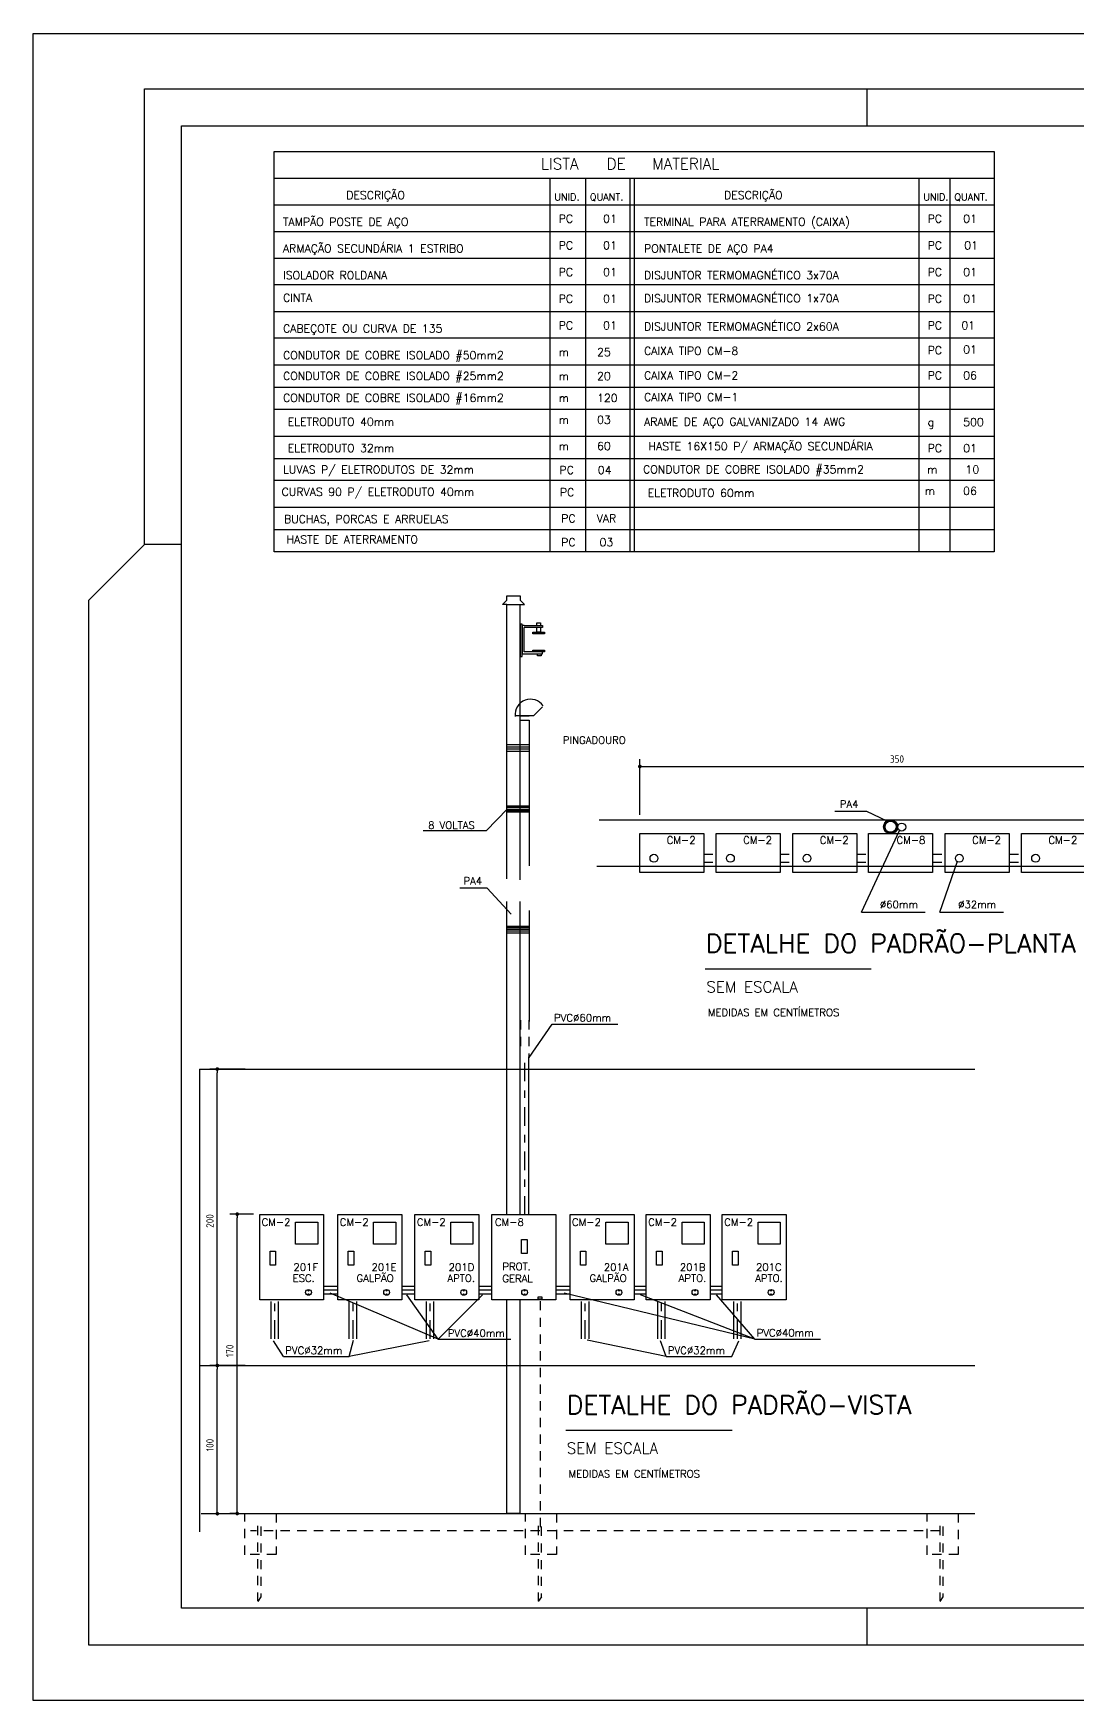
# Model space of a CAD drawing. Extents: x 0 to 31.2, y 0 to 22.5.
# Drawn here: x 0 to 14.1, y 0 to 22.5 of the extents above; entities that cross this region are included whole.
import ezdxf

# ---------------------------------------------------------------- set-up
doc = ezdxf.new("R2010")
doc.units = 0
doc.header["$LTSCALE"] = 0.5
doc.header["$MEASUREMENT"] = 0
doc.linetypes.add('DASHDOT', pattern=[1, 0.5, -0.25, 0, -0.25])
doc.linetypes.add('HIDDEN', pattern=[0.375, 0.25, -0.125])
doc.layers.get('0').update_dxf_attribs({"linetype": 'CONTINUOUS'})
doc.layers.get('DEFPOINTS').update_dxf_attribs({"linetype": 'CONTINUOUS'})
for name, color, linetype in [('FORMATO', 2, 'CONTINUOUS'), ('MEDICAO', 4, 'CONTINUOUS'), ('MEDICAO-ELETRICA', 7, 'CONTINUOUS'), ('TEXT_MEDICAO', 2, 'CONTINUOUS'), ('TITULOS', 6, 'CONTINUOUS')]:
    doc.layers.add(name, color=color, linetype=linetype)
doc.styles.add('ROMANS', font='romans.shx')
doc.styles.get("Standard").update_dxf_attribs({"font": 'ISOCP'})
doc.dimstyles.new('MEDICAO$0', dxfattribs={"dimtxt": 0.1, "dimasz": 0.05, "dimexe": 0.1, "dimexo": 0.25, "dimgap": 0.05, "dimtad": 1, "dimdec": 4, "dimlfac": 100, "dimtxsty": 'STANDARD', "dimblk1": 'DOT', "dimblk2": 'DOT', "dimsah": 1, "dimcen": 2.5, "dimclrd": 1, "dimclre": 1, "dimclrt": 2, "dimazin": 3, "dimtfac": 1, "dimtdec": 4, "dimtmove": 0, "dimatfit": 3, "dimtvp": 1, "dimtolj": 1, "dimtzin": 0})

# ---------------------------------------------------------------- blocks, each defined once
blk = doc.blocks.new('A2')
at = {"layer": 'FORMATO', "color": 1}
for p, q in [((-30.45, 21.75), (0.75, 21.75)), ((-30.45, -0.75), (-30.45, 21.75)), ((-19.2, 21), (-19.2, 20.5)), ((-28.45, 14.85), (-28.95, 14.85)), ((-19.2, 0.5), (-19.2, 0)), ((0.75, -0.75), (-30.45, -0.75))]:
    blk.add_line(p, q, dxfattribs=at)
at = {"layer": 'FORMATO'}
for p, q in [((-28.95, 21), (0, 21)), ((-28.95, 14.85), (-28.95, 21)), ((-28.95, 14.85), (-29.7, 14.1)), ((-29.7, 0), (-29.7, 14.1)), ((0, 0), (-29.7, 0))]:
    blk.add_line(p, q, dxfattribs=at)
at = {"layer": 'FORMATO', "color": 8}
for p, q in [((-28.45, 20.5), (-0.5, 20.5)), ((-28.45, 0.5), (-28.45, 20.5)), ((-0.5, 0.5), (-28.45, 0.5))]:
    blk.add_line(p, q, dxfattribs=at)
blk = doc.blocks.new('A2_50')
at = {"layer": 'FORMATO'}
blk.add_blockref('A2', (40.031, 7.719), dxfattribs=at)
blk = doc.blocks.new('CM-2-EF')
at = {"layer": 'MEDICAO'}
for points in [[(0, 0), (0, 0.46), (0.345, 0.46), (0.345, 0)], [(0.3133, 0.4201), (0.3133, 0.3001), (0.1933, 0.3001), (0.1933, 0.4201)], [(0.0557, 0.1877), (0.0557, 0.2634), (0.0857, 0.2634), (0.0857, 0.1877)]]:
    blk.add_lwpolyline(points, close=True, dxfattribs=at)
for centre, radius in [((0.2635, 0.0403), 0.0158), ((0.2634, 0.0489), 0.00145), ((0.2634, 0.031), 0.00145)]:
    blk.add_circle(centre, radius, dxfattribs=at)
blk = doc.blocks.new('CM8-EF')
at = {"layer": 'MEDICAO'}
for points in [[(0, -0.46), (0, 0), (0.345, 0), (0.345, -0.46)], [(0.1599, -0.2099), (0.1599, -0.1341), (0.1899, -0.1341), (0.1899, -0.2099)]]:
    blk.add_lwpolyline(points, close=True, dxfattribs=at)
for centre, radius in [((0.1766, -0.4197), 0.0158), ((0.1765, -0.4111), 0.00145), ((0.1765, -0.429), 0.00145)]:
    blk.add_circle(centre, radius, dxfattribs=at)
blk = doc.blocks.new('_DOT')
at = {"color": 0, "linetype": 'BYBLOCK'}
blk.add_line((-0.5, 0), (-1, 0), dxfattribs=at)
at = {"color": 0, "linetype": 'BYBLOCK', "const_width": 0.5}
blk.add_lwpolyline([(-0.25, 0, 1), (0.25, 0, 1)], format="xyb", close=True, dxfattribs=at)
blk = doc.blocks.new('*D12')
at = {"color": 1, "linetype": 'BYBLOCK'}
for p, q in [((1.559, 4.523), (1.084, 4.523)), ((1.184, 2.573), (1.184, 4.473)), ((1.584, 2.523), (1.084, 2.523))]:
    blk.add_line(p, q, dxfattribs=at)
at = {"layer": 'DEFPOINTS', "color": 0, "linetype": 'BYBLOCK'}
for p in [(1.184, 4.523), (1.809, 4.523), (1.834, 2.523)]:
    blk.add_point(p, dxfattribs=at)
at = {"color": 1, "linetype": 'BYBLOCK', "xscale": 0.05, "yscale": 0.05, "zscale": 0.05}
for p, rotation in [((1.184, 4.523), 90), ((1.184, 2.523), 270)]:
    blk.add_blockref('_DOT', p, dxfattribs=dict(at, rotation=rotation))
at = {"color": 2, "linetype": 'CONTINUOUS'}
blk.add_text('100', height=0.1, rotation=90, dxfattribs=at).set_placement((1.134, 3.366))
blk = doc.blocks.new('*D13')
at = {"color": 1, "linetype": 'BYBLOCK'}
for p, q in [((1.559, 8.523), (1.084, 8.523)), ((1.184, 4.573), (1.184, 8.473))]:
    blk.add_line(p, q, dxfattribs=at)
at = {"layer": 'DEFPOINTS', "color": 0, "linetype": 'BYBLOCK'}
for p in [(1.184, 8.523), (1.809, 8.523), (1.809, 4.523)]:
    blk.add_point(p, dxfattribs=at)
at = {"color": 1, "linetype": 'BYBLOCK', "xscale": 0.05, "yscale": 0.05, "zscale": 0.05}
for p, rotation in [((1.184, 8.523), 90), ((1.184, 4.523), 270)]:
    blk.add_blockref('_DOT', p, dxfattribs=dict(at, rotation=rotation))
at = {"color": 2, "linetype": 'CONTINUOUS'}
blk.add_text('200', height=0.1, rotation=90, dxfattribs=at).set_placement((1.134, 6.381))
blk = doc.blocks.new('*D14')
at = {"color": 1, "linetype": 'BYBLOCK'}
for p, q in [((8.187, 11.953), (8.187, 12.707)), ((8.237, 12.607), (15.174, 12.607)), ((15.224, 11.953), (15.224, 12.707))]:
    blk.add_line(p, q, dxfattribs=at)
at = {"layer": 'DEFPOINTS', "color": 0, "linetype": 'BYBLOCK'}
for p in [(15.224, 12.607), (8.187, 11.703), (15.224, 11.703)]:
    blk.add_point(p, dxfattribs=at)
at = {"color": 1, "linetype": 'BYBLOCK', "xscale": 0.05, "yscale": 0.05, "zscale": 0.05, "rotation": 180}
blk.add_blockref('_DOT', (8.187, 12.607), dxfattribs=at)
at = {"color": 1, "linetype": 'BYBLOCK', "xscale": 0.05, "yscale": 0.05, "zscale": 0.05}
blk.add_blockref('_DOT', (15.224, 12.607), dxfattribs=at)
at = {"color": 2, "linetype": 'CONTINUOUS'}
blk.add_text('350', height=0.1, dxfattribs=at).set_placement((11.563, 12.657))
blk = doc.blocks.new('*D15')
at = {"color": 1, "linetype": 'BYBLOCK'}
for p, q in [((2.806, 6.559), (2.487, 6.559)), ((2.587, 2.569), (2.587, 6.509)), ((2.607, 2.519), (2.487, 2.519))]:
    blk.add_line(p, q, dxfattribs=at)
at = {"layer": 'DEFPOINTS', "color": 0, "linetype": 'BYBLOCK'}
for p in [(2.587, 6.559), (3.056, 6.559), (2.857, 2.519)]:
    blk.add_point(p, dxfattribs=at)
at = {"color": 1, "linetype": 'BYBLOCK', "xscale": 0.05, "yscale": 0.05, "zscale": 0.05}
for p, rotation in [((2.587, 6.559), 90), ((2.587, 2.519), 270)]:
    blk.add_blockref('_DOT', p, dxfattribs=dict(at, rotation=rotation))
at = {"color": 2, "linetype": 'CONTINUOUS'}
blk.add_text('170', height=0.1, rotation=90, dxfattribs=at).set_placement((2.537, 4.629))
blk = doc.blocks.new('*X19')
at = {"color": 0}
for p, q in [((11.477, 11.804), (11.514, 11.841)), ((11.477, 11.795), (11.501, 11.82)), ((11.477, 11.786), (11.498, 11.807)), ((11.478, 11.778), (11.497, 11.797)), ((11.479, 11.815), (11.55, 11.885)), ((11.479, 11.771), (11.497, 11.788)), ((11.481, 11.764), (11.498, 11.78)), ((11.483, 11.828), (11.537, 11.881)), ((11.483, 11.757), (11.499, 11.773)), ((11.486, 11.751), (11.501, 11.766)), ((11.489, 11.746), (11.504, 11.76)), ((11.493, 11.847), (11.518, 11.871)), ((11.493, 11.74), (11.507, 11.755)), ((11.496, 11.735), (11.511, 11.749)), ((11.5, 11.73), (11.514, 11.744)), ((11.505, 11.726), (11.519, 11.74)), ((11.509, 11.721), (11.523, 11.735)), ((11.514, 11.717), (11.528, 11.732)), ((11.519, 11.714), (11.534, 11.728)), ((11.524, 11.851), (11.56, 11.887)), ((11.525, 11.71), (11.54, 11.725)), ((11.531, 11.707), (11.546, 11.723)), ((11.537, 11.705), (11.552, 11.72)), ((11.543, 11.702), (11.56, 11.719)), ((11.545, 11.863), (11.57, 11.888)), ((11.55, 11.7), (11.568, 11.718)), ((11.557, 11.867), (11.578, 11.888)), ((11.558, 11.699), (11.577, 11.718)), ((11.566, 11.698), (11.587, 11.72)), ((11.567, 11.868), (11.586, 11.887)), ((11.574, 11.698), (11.6, 11.724)), ((11.576, 11.868), (11.594, 11.885)), ((11.584, 11.867), (11.601, 11.883)), ((11.584, 11.699), (11.666, 11.781)), ((11.591, 11.865), (11.607, 11.881)), ((11.595, 11.701), (11.664, 11.77)), ((11.598, 11.863), (11.613, 11.878)), ((11.604, 11.86), (11.619, 11.875)), ((11.608, 11.705), (11.659, 11.756)), ((11.61, 11.857), (11.624, 11.872)), ((11.615, 11.854), (11.63, 11.868)), ((11.62, 11.85), (11.634, 11.864)), ((11.625, 11.846), (11.639, 11.86)), ((11.629, 11.841), (11.643, 11.855)), ((11.629, 11.717), (11.647, 11.736)), ((11.633, 11.836), (11.647, 11.85)), ((11.636, 11.831), (11.651, 11.845)), ((11.639, 11.825), (11.654, 11.84)), ((11.641, 11.765), (11.666, 11.79)), ((11.642, 11.819), (11.657, 11.834)), ((11.644, 11.812), (11.66, 11.828)), ((11.645, 11.777), (11.666, 11.799)), ((11.646, 11.805), (11.662, 11.821)), ((11.646, 11.797), (11.664, 11.814)), ((11.646, 11.788), (11.665, 11.807))]:
    blk.add_line(p, q, dxfattribs=at)

msp = doc.modelspace()

# ---------------------------------------------------------------- linework, layer by layer
at = {"layer": 'MEDICAO', "color": 2}
for p, q in [((6.331394, 14.7906914), (6.391394, 14.8506914)), ((6.391394, 14.8506914), (6.391394, 14.9106914)), ((6.391394, 14.9106914), (6.571394, 14.9106914)), ((6.571394, 14.9106914), (6.571394, 14.8506914)), ((6.631394, 14.7906914), (6.571394, 14.8506914)), ((6.391394, 14.7906914), (6.331394, 14.7906914)), ((6.391394, 14.7906914), (6.571394, 14.7906914)), ((6.391394, 11.8929924), (6.391394, 14.7906914)), ((6.571394, 14.7906914), (6.631394, 14.7906914)), ((6.5717336, 11.9238636), (6.5717336, 14.7906914)), ((6.6259852, 14.5104488), (6.8725102, 14.5104488)), ((6.8725102, 14.4839391), (6.6259852, 14.4839391)), ((6.8725102, 14.5104488), (6.8725102, 14.4839391)), ((6.8725102, 14.1544622), (6.6259852, 14.1544622)), ((6.6259852, 14.1279525), (6.8725102, 14.1279525)), ((6.8725102, 14.1279525), (6.8725102, 14.1544622)), ((6.751394, 13.2906914), (6.511394, 13.2906914)), ((6.571394, 13.2906914), (6.691394, 13.2906914)), ((6.571394, 13.2306914), (6.571394, 13.2906914)), ((6.751394, 13.2906914), (6.871394, 13.4106914)), ((6.571394, 13.2306914), (6.691394, 13.2306914)), ((6.691394, 13.2306914), (6.691394, 11.2642511)), ((6.3918428, 11.0909759), (6.3918428, 11.91585)), ((6.5711648, 11.0767835), (6.5711648, 11.9229468)), ((6.391394, 6.5589379), (6.391394, 10.7842511)), ((6.571394, 6.5589379), (6.571394, 10.7842511)), ((6.691394, 10.6642511), (6.691394, 9.1661668)), ((6.6899818, 6.5589379), (6.6899818, 8.6871621)), ((2.2416457, 8.5234759), (2.2416457, 2.2776313)), ((6.571394, 6.5589379), (6.571394, 8.3905525)), ((3.9261164, 5.5920285), (4.0962983, 5.5920285)), ((3.9261164, 5.4920285), (4.0962983, 5.4920285)), ((4.980455, 5.5920285), (5.1506369, 5.5920285)), ((4.980455, 5.4920285), (5.1506369, 5.4920285)), ((6.0211006, 5.5920285), (6.1912826, 5.5920285)), ((6.0211006, 5.4920285), (6.1912826, 5.4920285)), ((6.391394, 2.5298904), (6.391394, 5.4089379)), ((6.571394, 2.5298904), (6.571394, 5.4089379)), ((7.0534336, 5.5920285), (7.2470154, 5.5920285)), ((7.0534336, 5.4920285), (7.2470154, 5.4920285)), ((8.1091664, 5.5920285), (8.2767806, 5.5920285)), ((8.1091664, 5.4920285), (8.2767806, 5.4920285)), ((9.1361193, 5.5920285), (9.3037336, 5.5920285)), ((9.1361193, 5.4920285), (9.3037336, 5.4920285)), ((3.2109385, 4.8831763), (3.2109385, 5.3848168)), ((3.3109385, 4.8831763), (3.3109385, 5.3848168)), ((4.2652771, 4.8831763), (4.2652771, 5.3848168)), ((4.3652771, 4.8831763), (4.3652771, 5.3848168)), ((5.3059227, 4.8831763), (5.3059227, 5.3848168)), ((5.4059227, 4.8831763), (5.4059227, 5.3848168)), ((7.4009073, 4.8831763), (7.4009073, 5.3848168)), ((7.5009073, 4.8831763), (7.5009073, 5.3848168)), ((8.4278605, 4.8831763), (8.4278605, 5.3848168)), ((8.5278605, 4.8831763), (8.5278605, 5.3848168)), ((9.4548135, 4.8831763), (9.4548135, 5.3848168)), ((9.5548135, 4.8831763), (9.5548135, 5.3848168)), ((6.391394, 2.5298904), (6.571394, 2.5298904))]:
    msp.add_line(p, q, dxfattribs=at)
at = {"layer": 'MEDICAO', "color": 3}
for p, q in [((6.3912224, 12.9009554), (6.6918224, 12.9009554)), ((6.3912224, 12.8720834), (6.6918224, 12.8720834)), ((6.3912224, 12.8432114), (6.6918224, 12.8432114)), ((6.3912224, 12.8122754), (6.6927536, 12.8122754)), ((6.390326, 12.075852), (6.6908588, 12.075852)), ((6.390326, 12.0564048), (6.6908588, 12.0564048)), ((6.390326, 12.0126492), (6.6908588, 12.0126492)), ((6.390326, 11.993202), (6.6908588, 11.993202)), ((6.3925196, 12.0320964), (6.6908588, 12.0320964)), ((7.6357312, 11.8854111), (16.2504093, 11.8854111)), ((7.6068506, 11.2604111), (16.2504093, 11.2604111)), ((6.3912884, 10.4518355), (6.6920684, 10.4518355)), ((6.3912884, 10.4313887), (6.6920684, 10.4313887)), ((6.3912884, 10.4109407), (6.6920684, 10.4109407)), ((6.3912884, 10.3864031), (6.6920684, 10.3864031)), ((6.3912884, 10.3618655), (6.6920684, 10.3618655)), ((2.2416457, 8.5234759), (12.710358, 8.5234759)), ((2.2416457, 4.5234759), (12.710358, 4.5234759)), ((2.2657967, 2.5234759), (12.710358, 2.5234759))]:
    msp.add_line(p, q, dxfattribs=at)
at = {"layer": 'MEDICAO', "color": 1, "linetype": 'HIDDEN'}
for p, q in [((9.0478604, 11.4218646), (9.219737, 11.4218646)), ((9.0478604, 11.314885), (9.219737, 11.314885)), ((10.0787183, 11.4218646), (10.2505949, 11.4218646)), ((10.0787183, 11.314885), (10.2505949, 11.314885)), ((11.1133669, 11.4218646), (11.2852435, 11.4218646)), ((11.1133669, 11.314885), (11.2852435, 11.314885)), ((12.136967, 11.4218646), (12.3088437, 11.4218646)), ((12.136967, 11.314885), (12.3088437, 11.314885)), ((13.1713437, 11.4218646), (13.3432204, 11.4218646)), ((13.1713437, 11.314885), (13.3432204, 11.314885))]:
    msp.add_line(p, q, dxfattribs=at)
at = {"layer": 'MEDICAO', "color": 2, "linetype": 'HIDDEN'}
msp.add_line((6.6896468, 9.1823236), (6.6896468, 8.6905525), dxfattribs=at)
at = {"layer": 'MEDICAO', "color": 1, "linetype": 'DASHDOT'}
for p, q in [((6.6325467, 6.5589379), (6.6325467, 8.6871621)), ((3.9261164, 5.5420285), (4.0962983, 5.5420285)), ((4.980455, 5.5420285), (5.1506369, 5.5420285)), ((6.0211006, 5.5420285), (6.1912826, 5.5420285)), ((7.0534336, 5.5420285), (7.2470154, 5.5420285)), ((8.1091664, 5.5420285), (8.2767806, 5.5420285)), ((9.1361193, 5.5420285), (9.3037336, 5.5420285)), ((3.2609385, 4.8831763), (3.2609385, 5.3848168)), ((4.3152771, 4.8831763), (4.3152771, 5.3848168)), ((5.3559227, 4.8831763), (5.3559227, 5.3848168)), ((7.4509073, 4.8831763), (7.4509073, 5.3848168)), ((8.4778605, 4.8831763), (8.4778605, 5.3848168)), ((9.5048135, 4.8831763), (9.5048135, 5.3848168))]:
    msp.add_line(p, q, dxfattribs=at)
at = {"layer": 'MEDICAO', "color": 4}
for p, q in [((3.055908, 5.4089379), (3.055908, 6.5589379)), ((3.055908, 6.5589379), (3.918408, 6.5589379)), ((3.918408, 6.5589379), (3.918408, 5.4089379)), ((4.1102466, 5.4089379), (4.1102466, 6.5589379)), ((4.1102466, 6.5589379), (4.9727466, 6.5589379)), ((4.9727466, 6.5589379), (4.9727466, 5.4089379)), ((8.27283, 5.4089379), (8.27283, 6.5589379)), ((8.27283, 6.5589379), (9.13533, 6.5589379)), ((9.13533, 6.5589379), (9.13533, 5.4089379)), ((9.299783, 5.4089379), (9.299783, 6.5589379)), ((9.299783, 6.5589379), (10.162283, 6.5589379)), ((10.162283, 6.5589379), (10.162283, 5.4089379)), ((3.539154, 6.1592337), (3.539154, 6.4592337)), ((3.539154, 6.4592337), (3.839154, 6.4592337)), ((3.839154, 6.4592337), (3.839154, 6.1592337)), ((4.5934926, 6.1592337), (4.5934926, 6.4592337)), ((4.5934926, 6.4592337), (4.8934926, 6.4592337)), ((4.8934926, 6.4592337), (4.8934926, 6.1592337)), ((8.756076, 6.1592337), (8.756076, 6.4592337)), ((8.756076, 6.4592337), (9.056076, 6.4592337)), ((9.056076, 6.4592337), (9.056076, 6.1592337)), ((9.783029, 6.1592337), (9.783029, 6.4592337)), ((9.783029, 6.4592337), (10.083029, 6.4592337)), ((10.083029, 6.4592337), (10.083029, 6.1592337)), ((3.839154, 6.1592337), (3.539154, 6.1592337)), ((4.8934926, 6.1592337), (4.5934926, 6.1592337)), ((9.056076, 6.1592337), (8.756076, 6.1592337)), ((10.083029, 6.1592337), (9.783029, 6.1592337)), ((3.1950442, 5.878095), (3.1950442, 6.06748)), ((3.1950442, 6.06748), (3.2700442, 6.06748)), ((3.2700442, 5.878095), (3.1950442, 5.878095)), ((3.2700442, 6.06748), (3.2700442, 5.878095)), ((4.2493828, 5.878095), (4.2493828, 6.06748)), ((4.2493828, 6.06748), (4.3243828, 6.06748)), ((4.3243828, 5.878095), (4.2493828, 5.878095)), ((4.3243828, 6.06748), (4.3243828, 5.878095)), ((8.4119662, 5.878095), (8.4119662, 6.06748)), ((8.4119662, 6.06748), (8.4869662, 6.06748)), ((8.4869662, 5.878095), (8.4119662, 5.878095)), ((8.4869662, 6.06748), (8.4869662, 5.878095)), ((9.4389192, 5.878095), (9.4389192, 6.06748)), ((9.4389192, 6.06748), (9.5139192, 6.06748)), ((9.5139192, 5.878095), (9.4389192, 5.878095)), ((9.5139192, 6.06748), (9.5139192, 5.878095)), ((3.918408, 5.4089379), (3.055908, 5.4089379)), ((4.9727466, 5.4089379), (4.1102466, 5.4089379)), ((9.13533, 5.4089379), (8.27283, 5.4089379)), ((10.162283, 5.4089379), (9.299783, 5.4089379))]:
    msp.add_line(p, q, dxfattribs=at)
at = {"layer": 'MEDICAO', "color": 2}
for points in [[(6.5709912, 14.5255971), (6.5709912, 14.0900817), (6.59754, 14.0900817), (6.59754, 14.5255971)], [(6.7442634, 14.3955554), (6.7442634, 14.4174314), (6.898923, 14.4174314), (6.898923, 14.3955554)], [(6.7442634, 14.1548834), (6.7442634, 14.1767714), (6.9022134, 14.1767714), (6.9022134, 14.1548834)]]:
    msp.add_lwpolyline(points, close=True, dxfattribs=at)
for points in [[(6.6259852, 14.5104488), (6.59754, 14.5104488)], [(6.59754, 14.5104488), (6.59754, 14.1279525), (6.6259852, 14.1279525)], [(6.6259852, 14.1544622), (6.6259852, 14.4839391)], [(6.7969134, 14.5104488), (6.7969134, 14.5431126), (6.846273, 14.5431126), (6.846273, 14.5104488)], [(6.7969134, 14.4174314), (6.7969134, 14.4839391)], [(6.846273, 14.4839391), (6.846273, 14.4174314), (6.7969134, 14.4174314)], [(6.8034954, 14.0975984), (6.8034954, 14.1279525)], [(6.8528538, 14.1279525), (6.8528538, 14.0975984), (6.8034954, 14.0975984)]]:
    msp.add_lwpolyline(points, dxfattribs=at)
at = {"layer": 'MEDICAO'}
for points in [[(8.1869729, 11.1776265), (8.1869729, 11.7026265), (9.0494729, 11.7026265), (9.0494729, 11.1776265)], [(9.2178307, 11.1776265), (9.2178307, 11.7026265), (10.0803307, 11.7026265), (10.0803307, 11.1776265)], [(10.2524793, 11.1776265), (10.2524793, 11.7026265), (11.1149793, 11.7026265), (11.1149793, 11.1776265)], [(11.274467, 11.1776265), (11.274467, 11.7026265), (12.136967, 11.7026265), (12.136967, 11.1776265)], [(12.3088437, 11.1776265), (12.3088437, 11.7026265), (13.1713437, 11.7026265), (13.1713437, 11.1776265)], [(13.3390325, 11.1776265), (13.3390325, 11.7026265), (14.2015325, 11.7026265), (14.2015325, 11.1776265)]]:
    msp.add_lwpolyline(points, close=True, dxfattribs=at)
at = {"layer": 'MEDICAO', "color": 2, "linetype": 'HIDDEN'}
msp.add_lwpolyline([(6.5759383, 9.1823236), (6.5759383, 8.8061668)], dxfattribs=at)
at = {"layer": 'MEDICAO', "color": 3}
for radius in [0.095, 0.075]:
    msp.add_circle((11.5714997, 11.792974), radius, dxfattribs=at)
at = {"layer": 'MEDICAO', "color": 2}
for centre in [(11.7226407, 11.7891533), (8.3777272, 11.3683748), (9.408585, 11.3683748), (10.4432336, 11.3683748), (12.499598, 11.3683748), (13.5297868, 11.3683748)]:
    msp.add_circle(centre, 0.0535689, dxfattribs=at)
at = {"layer": 'MEDICAO', "color": 4}
for centre, radius in [((3.7146823, 5.5096516), 0.0393751), ((3.7143509, 5.5312652), 0.0036358), ((3.7143509, 5.48643), 0.0036358), ((4.7690209, 5.5096516), 0.0393751), ((4.7686895, 5.5312652), 0.0036358), ((4.7686895, 5.48643), 0.0036358), ((8.9316043, 5.5096516), 0.0393751), ((8.9312729, 5.5312652), 0.0036358), ((8.9312729, 5.48643), 0.0036358), ((9.9585573, 5.5096516), 0.0393751), ((9.9582259, 5.5312652), 0.0036358), ((9.9582259, 5.48643), 0.0036358)]:
    msp.add_circle(centre, radius, dxfattribs=at)
at = {"layer": 'MEDICAO', "color": 2}
msp.add_arc((6.7101116, 13.3069274), 0.2071309, 34.1547, 186.6533, dxfattribs=at)
at = {"layer": 'MEDICAO-ELETRICA', "color": 2, "linetype": 'HIDDEN'}
for p, q in [((6.8393416, 5.3924559), (6.8393416, 2.2913154)), ((2.8569983, 1.9688982), (2.8569983, 2.5185282)), ((3.2762795, 2.5306482), (3.2762795, 1.9722042)), ((6.6433775, 1.9688982), (6.6433775, 2.5185282)), ((7.0626587, 2.5306482), (7.0626587, 1.9722042)), ((12.0641017, 1.9688982), (12.0641017, 2.5185282)), ((12.4833829, 2.5306482), (12.4833829, 1.9722042)), ((12.2351365, 2.2913154), (2.9307312, 2.2913154)), ((3.0280331, 2.3574294), (3.0280331, 1.3434594)), ((3.0707915, 2.347953), (3.0707915, 1.4003166)), ((6.8144123, 2.3574294), (6.8144123, 1.3434594)), ((6.8571707, 2.347953), (6.8571707, 1.4003166)), ((12.2351365, 2.3574294), (12.2351365, 1.3434594)), ((12.2778949, 2.347953), (12.2778949, 1.4003166)), ((3.2762795, 1.9722042), (2.8623191, 1.9722042)), ((7.0626587, 1.9722042), (6.6486983, 1.9722042)), ((12.4833829, 1.9722042), (12.0694225, 1.9722042)), ((3.0716867, 1.399215), (3.0303203, 1.3392714)), ((6.8580659, 1.399215), (6.8166995, 1.3392714)), ((12.2787901, 1.399215), (12.2374237, 1.3392714))]:
    msp.add_line(p, q, dxfattribs=at)
at = {"layer": 'MEDICAO-ELETRICA', "color": 2}
msp.add_lwpolyline([(6.8122948, 5.4159807), (6.8122948, 5.4493131), (6.8649352, 5.4493131), (6.8649352, 5.4159807)], close=True, dxfattribs=at)
at = {"layer": 'TEXT_MEDICAO', "color": 4}
for p, q in [((3.2516643, 15.5047029), (3.2516643, 20.9047029)), ((3.2516643, 20.9047029), (12.9716643, 20.9047029)), ((12.9716643, 20.9047029), (12.9716643, 15.5047029)), ((3.2516643, 20.5447029), (12.9716643, 20.5447029)), ((8.0516643, 20.5447029), (8.0516643, 15.5047029)), ((8.1116643, 20.5447029), (8.1116643, 15.5047029)), ((12.9716643, 15.5047029), (3.2516643, 15.5047029))]:
    msp.add_line(p, q, dxfattribs=at)
at = {"layer": 'TEXT_MEDICAO'}
for p, q in [((6.9716643, 20.5447029), (6.9716643, 15.5047029)), ((7.4516643, 20.5447029), (7.4516643, 15.5047029)), ((11.9516643, 20.5447029), (11.9516643, 15.5047029)), ((12.3716643, 20.5447029), (12.3716643, 15.5047029)), ((3.2516643, 20.1847029), (12.9716643, 20.1847029)), ((3.2516643, 19.8247029), (12.9716643, 19.8247029)), ((3.2516643, 19.4647029), (12.9716643, 19.4647029)), ((12.9716643, 19.1047029), (3.2516643, 19.1047029)), ((3.2516643, 18.7447029), (12.9716643, 18.7447029)), ((12.9716643, 18.3847029), (3.2516643, 18.3847029)), ((3.2516643, 18.0247029), (12.9716643, 18.0247029)), ((3.2516643, 17.7247029), (12.9716643, 17.7247029)), ((12.9716643, 17.4247029), (3.2516643, 17.4247029)), ((3.2516643, 17.0647029), (12.9716643, 17.0647029)), ((3.2516643, 16.7647029), (12.9716643, 16.7647029)), ((12.9716643, 16.4647029), (3.2516643, 16.4647029)), ((3.2516643, 16.1047029), (12.9716643, 16.1047029)), ((3.2516643, 15.8047029), (12.9716643, 15.8047029)), ((6.4014318, 12.0349453), (6.1121097, 11.7375535)), ((11.2498866, 11.9972909), (10.8208672, 11.9972909)), ((11.5266285, 11.8679842), (11.2498866, 11.9972909)), ((6.1121097, 11.7375535), (5.2611623, 11.7375535)), ((11.1800928, 10.6423599), (11.6910887, 11.7407622)), ((12.236127, 10.6423599), (12.4766118, 11.3303733)), ((6.1279291, 10.9665774), (5.7591852, 10.9665774)), ((6.45058, 10.6137198), (6.1279291, 10.9665774)), ((11.1800928, 10.6423599), (12.0381315, 10.6423599)), ((12.236127, 10.6423599), (13.0941657, 10.6423599)), ((6.6923908, 8.6790214), (7.0051141, 9.1300656)), ((7.0051141, 9.1300656), (7.8909436, 9.1300656)), ((5.4639699, 4.8784576), (4.0085584, 5.5000007)), ((5.4639699, 4.8784576), (5.0422579, 5.4784906)), ((5.4639699, 4.8784576), (6.0651897, 5.4784906)), ((9.7401099, 4.8784576), (7.1634951, 5.5000007)), ((9.7401099, 4.8784576), (8.1971946, 5.4784906)), ((9.7401099, 4.8784576), (9.2201264, 5.4784906)), ((3.3774245, 4.6423101), (3.2440516, 4.8546983)), ((4.2632541, 4.6423101), (4.3208218, 4.8654534)), ((5.3437535, 4.8546983), (4.2632541, 4.6423101)), ((5.4639699, 4.8784576), (6.4437552, 4.8784576)), ((8.5418162, 4.6423101), (7.4757587, 4.8654534)), ((8.5418162, 4.6423101), (8.4663873, 4.8546983)), ((9.4276458, 4.6423101), (9.521622, 4.8546983)), ((9.7401099, 4.8784576), (10.6259394, 4.8784576)), ((3.3774245, 4.6423101), (4.2632541, 4.6423101)), ((8.5418162, 4.6423101), (9.4276458, 4.6423101))]:
    msp.add_line(p, q, dxfattribs=at)
at = {"layer": 'TITULOS', "color": 8}
for p, q in [((9.0673778, 9.877857), (11.3095117, 9.877857)), ((7.190143, 3.6516964), (9.432277, 3.6516964))]:
    msp.add_line(p, q, dxfattribs=at)

# ---------------------------------------------------------------- block references
at = {"layer": 'FORMATO'}
msp.add_blockref('A2_50', (-9.5814664, -6.9691011), dxfattribs=at)
at = {"layer": 'MEDICAO', "color": 1}
msp.add_blockref('*X19', (0, 0), dxfattribs=at)
at = {"layer": 'MEDICAO', "xscale": 2.5, "yscale": 2.5, "zscale": 2.5}
for name, p in [('CM-2-EF', (5.1508922, 5.4089379)), ('CM8-EF', (6.190144, 6.5589379)), ('CM-2-EF', (7.2458768, 5.4089379))]:
    msp.add_blockref(name, p, dxfattribs=at)

# ---------------------------------------------------------------- texts
at = {"layer": 'TEXT_MEDICAO', "color": 3, "style": 'ROMANS'}
for s, height, p in [('LISTA   DE   MATERIAL', 0.15, (6.8516643, 20.6647029)), ('DESCRIÇÃO', 0.108, (4.2236432, 20.2622184)), ('UNID.', 0.096, (7.0316643, 20.2447029)), ('QUANT.', 0.096, (7.5116643, 20.2447029)), ('DESCRIÇÃO', 0.108, (9.3236432, 20.2622184)), ('UNID.', 0.096, (12.0116643, 20.2447029)), ('QUANT.', 0.096, (12.4316643, 20.2447029)), ('PINGADOURO', 0.1, (7.1478429, 12.9127406)), ('PA4', 0.1, (10.8858701, 12.0492165)), ('8 VOLTAS', 0.1, (5.329238, 11.7630443)), ('PA4', 0.1, (5.8052781, 11.0126023)), ('%%C60mm', 0.1, (11.4271041, 10.6942854)), ('%%C32mm', 0.1, (12.4831383, 10.6942854)), ('PVC%%C60mm', 0.1, (7.0282787, 9.1647613)), ('201D', 0.1, (5.6052268, 5.7984794)), ('PROT.', 0.1, (6.3302263, 5.8073335)), ('201A', 0.1, (7.7002113, 5.7984794)), ('APTO.', 0.1, (5.588642, 5.6510701)), ('GERAL', 0.1, (6.3302263, 5.6454287)), ('GALPÃO', 0.1, (7.5072185, 5.6510701)), ('PVC%%C40mm', 0.1, (5.5939027, 4.9088886)), ('PVC%%C40mm', 0.1, (9.7632745, 4.9131533)), ('PVC%%C32mm', 0.1, (3.4005891, 4.6770058)), ('PVC%%C32mm', 0.1, (8.5649808, 4.6770059))]:
    msp.add_text(s, height=height, dxfattribs=at).set_placement(p)
at = {"layer": 'TEXT_MEDICAO', "style": 'ROMANS'}
for s, height, p in [('TAMPÃO POSTE DE AÇO', 0.108, (3.3698366, 19.9022184)), ('PC', 0.108, (7.0916643, 19.9447029)), ('01', 0.108, (7.6916643, 19.9447029)), ('TERMINAL PARA ATERRAMENTO (CAIXA)', 0.108, (8.2436432, 19.9022184)), ('PC', 0.108, (12.0716643, 19.9447029)), ('01', 0.108, (12.5516643, 19.9447029)), ('ARMAÇÃO SECUNDÁRIA 1 ESTRIBO', 0.108, (3.3698366, 19.5422184)), ('PC', 0.108, (7.0916643, 19.5847029)), ('01', 0.108, (7.6916643, 19.5847029)), ('PONTALETE DE AÇO PA4', 0.108, (8.2436432, 19.5422184)), ('PC', 0.108, (12.0716643, 19.5847029)), ('01', 0.108, (12.565471, 19.5847029)), ('ISOLADOR ROLDANA', 0.108, (3.3698366, 19.1822184)), ('PC', 0.108, (7.0916643, 19.2247029)), ('01', 0.108, (7.6916643, 19.2247029)), ('DISJUNTOR TERMOMAGNÉTICO 3x70A', 0.108, (8.2436432, 19.1822184)), ('PC', 0.108, (12.0716643, 19.2247029)), ('01', 0.108, (12.5516643, 19.2247029)), ('CINTA', 0.108, (3.3698366, 18.8773654)), ('PC', 0.108, (7.0916643, 18.8647029)), ('01', 0.108, (7.6916643, 18.8647029)), ('DISJUNTOR TERMOMAGNÉTICO 1x70A', 0.108, (8.2436432, 18.8706648)), ('PC', 0.108, (12.0716643, 18.8647029)), ('01', 0.108, (12.5516643, 18.8647029)), ('CABEÇOTE OU CURVA DE 135', 0.108, (3.3698366, 18.4622184)), ('PC', 0.108, (7.0916643, 18.5047029)), ('01', 0.108, (7.6916643, 18.5047029)), ('DISJUNTOR TERMOMAGNÉTICO 2x60A', 0.108, (8.2436432, 18.4898772)), ('PC', 0.108, (12.0716643, 18.5047029)), ('01', 0.108, (12.5263326, 18.5047029)), ('CONDUTOR DE COBRE ISOLADO #50mm2', 0.108, (3.3698366, 18.1022184)), ('25', 0.108, (7.6094842, 18.1447029)), ('CAIXA TIPO CM-8', 0.108, (8.2436432, 18.161015)), ('PC', 0.108, (12.0716643, 18.1700859)), ('01', 0.108, (12.5516643, 18.17932)), ('m', 0.108, (7.0916643, 18.1447029)), ('CONDUTOR DE COBRE ISOLADO #25mm2', 0.108, (3.3698366, 17.8221673)), ('m', 0.108, (7.0916643, 17.8204333)), ('20', 0.108, (7.6094842, 17.8204333)), ('CAIXA TIPO CM-2', 0.108, (8.2436432, 17.8302648)), ('PC', 0.108, (12.0716643, 17.8297708)), ('06', 0.108, (12.5516643, 17.8297708)), ('CONDUTOR DE COBRE ISOLADO #16mm2', 0.108, (3.3698366, 17.5273767)), ('m', 0.108, (7.0916643, 17.5256427)), ('120', 0.108, (7.6094842, 17.5256427)), ('CAIXA TIPO CM-1', 0.108, (8.2436432, 17.537908)), ('03', 0.108, (7.6094842, 17.230852)), ('ELETRODUTO 40mm', 0.108, (3.4336576, 17.2033585)), ('m', 0.108, (7.0916643, 17.230852)), ('ARAME DE AÇO GALVANIZADO 14 AWG', 0.108, (8.2436432, 17.2046795)), ('g', 0.108, (12.0716643, 17.1997741)), ('500', 0.108, (12.5516643, 17.1997741)), ('ELETRODUTO 32mm', 0.108, (3.4336576, 16.8496097)), ('m', 0.108, (7.0916643, 16.8771033)), ('60', 0.108, (7.6094842, 16.8771033)), ('HASTE 16X150 P/ ARMAÇÃO SECUNDÁRIA', 0.108, (8.3036432, 16.8737481)), ('PC', 0.108, (12.0716643, 16.847765)), ('01', 0.108, (12.5516643, 16.847765)), ('LUVAS P/ ELETRODUTOS DE 32mm', 0.108, (3.3698366, 16.5580214)), ('PC', 0.108, (7.1021027, 16.5528336)), ('04', 0.108, (7.6199226, 16.5528336)), ('CONDUTOR DE COBRE ISOLADO #35mm2', 0.108, (8.2298366, 16.5621673)), ('10', 0.108, (12.5831842, 16.5604333)), ('m', 0.108, (12.0653642, 16.5604333)), ('CURVAS 90 P/ ELETRODUTO 40mm', 0.108, (3.351554, 16.2580214)), ('PC', 0.108, (7.1070155, 16.2528336)), ('ELETRODUTO 60mm', 0.108, (8.2936576, 16.2433585)), ('m', 0.108, (12.0328785, 16.270852)), ('06', 0.108, (12.5506984, 16.270852)), ('BUCHAS, PORCAS E ARRUELAS', 0.108, (3.3836432, 15.8914526)), ('PC', 0.108, (7.1249937, 15.89932)), ('VAR', 0.108, (7.6049937, 15.89932)), ('HASTE DE ATERRAMENTO', 0.108, (3.4183114, 15.6168355)), ('PC', 0.108, (7.1249937, 15.5783258)), ('03', 0.108, (7.6428136, 15.5783258)), ('CM-2', 0.1, (8.5497497, 11.5640382)), ('CM-2', 0.1, (9.5806075, 11.5640382)), ('CM-2', 0.1, (10.6152562, 11.5640382)), ('CM-8', 0.1, (11.6511006, 11.5640382)), ('CM-2', 0.1, (12.6716206, 11.5640382)), ('CM-2', 0.1, (13.7018094, 11.5640382)), ('MEDIDAS EM CENTÍMETROS', 0.1, (9.1053104, 9.2371869)), ('CM-2', 0.1, (5.1766638, 6.4079611)), ('CM-8', 0.1, (6.2313606, 6.4079611)), ('CM-2', 0.1, (7.2716483, 6.4079611)), ('MEDIDAS EM CENTÍMETROS', 0.1, (7.2247214, 3.0099832))]:
    msp.add_text(s, height=height, dxfattribs=at).set_placement(p)
at = {"layer": 'TEXT_MEDICAO', "color": 2, "style": 'ROMANS'}
for s, p in [('CM-2', (3.0816795, 6.4079611)), ('CM-2', (4.1360181, 6.4079611)), ('CM-2', (8.2986016, 6.4079611)), ('CM-2', (9.3255546, 6.4079611)), ('201F', (3.5102425, 5.7984794)), ('201E', (4.5645811, 5.7984794)), ('201B', (8.7271645, 5.7984794)), ('201C', (9.7541175, 5.7984794)), ('ESC.', (3.4997773, 5.6510701)), ('GALPÃO', (4.3625691, 5.6510701)), ('APTO.', (8.7105862, 5.6510701)), ('APTO.', (9.7436661, 5.6510701))]:
    msp.add_text(s, height=0.1, dxfattribs=at).set_placement(p)
at = {"layer": 'TITULOS', "color": 6, "style": 'ROMANS'}
for s, p in [('DETALHE DO PADRÃO-PLANTA', (9.0767985, 10.0943842)), ('DETALHE DO PADRÃO-VISTA', (7.1995637, 3.8682236))]:
    msp.add_text(s, height=0.25, dxfattribs=at).set_placement(p)
at = {"layer": 'TITULOS', "color": 4, "style": 'ROMANS'}
for p in [(9.0850232, 9.5561307), (7.1995637, 3.3316127)]:
    msp.add_text('SEM ESCALA', height=0.15, dxfattribs=at).set_placement(p)

# ---------------------------------------------------------------- dimensions: what is measured, and where the dimension line sits
at = {"layer": 'MEDICAO'}
dim = msp.add_linear_dim(base=(15.2243629, 12.6066439), p1=(8.1869729, 11.7026265), p2=(15.2243629, 11.7026265), text='{350}', dimstyle='MEDICAO$0', dxfattribs=at)
dim.commit()
dim.dimension.update_dxf_attribs({"geometry": '*D14', "text_midpoint": (11.7056679, 12.7066439)})
dim = msp.add_linear_dim(base=(2.4829281, 8.5234759), p1=(3.1086027, 4.5234759), p2=(3.1086027, 8.5234759), angle=90, text='{200}', dimstyle='MEDICAO$0', override={"dimse1": 1}, dxfattribs=at)
dim.commit()
dim.dimension.update_dxf_attribs({"geometry": '*D13', "text_midpoint": (1.9506798, 6.5234759), "insert": (1.2992053, 0)})
dim = msp.add_linear_dim(base=(2.7516612, 6.5652757), p1=(3.022133, 2.524866), p2=(3.2210426, 6.5652757), angle=90, text='{170}', dimstyle='MEDICAO$0', dxfattribs=at)
dim.commit()
dim.dimension.update_dxf_attribs({"geometry": '*D15', "text_midpoint": (2.7516612, 4.7928999), "dimtype": 128, "insert": (0.1651347, 0.0063378)})
dim = msp.add_linear_dim(base=(2.4829281, 4.5234759), p1=(3.1327537, 2.5234759), p2=(3.1086027, 4.5234759), angle=90, text='{100}', dimstyle='MEDICAO$0', dxfattribs=at)
dim.commit()
dim.dimension.update_dxf_attribs({"geometry": '*D12', "text_midpoint": (1.9506798, 3.5234759), "insert": (1.2992053, 0)})

doc.saveas('drawing.dxf')
